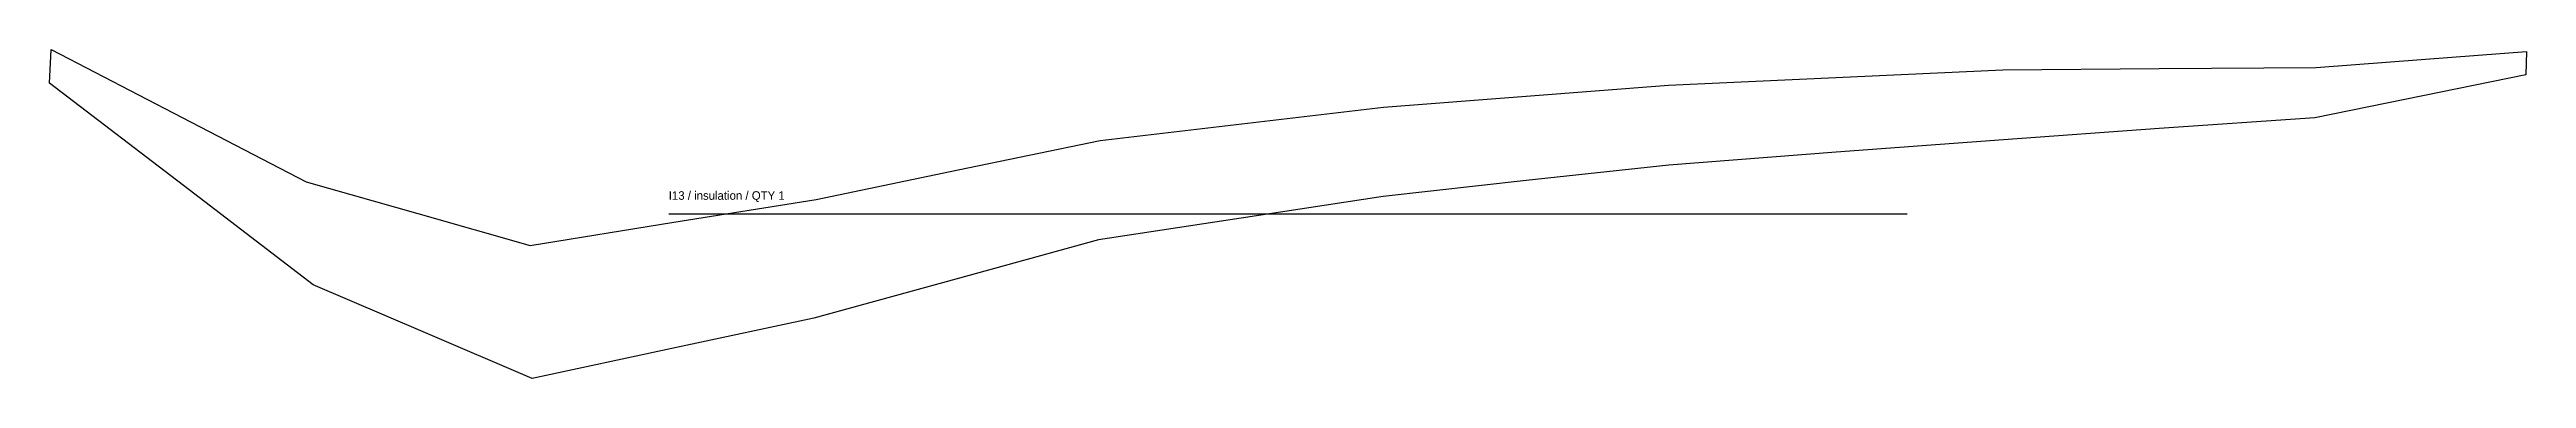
# Model space of a CAD drawing. Header units: millimetres. Extents: x 8 to 2623, y 8 to 356.
import ezdxf

# ---------------------------------------------------------------- set-up
doc = ezdxf.new("R2010")
doc.units = ezdxf.units.MM
for name, color, linetype in [('CUT', 7, 'Continuous'), ('GRAIN', 3, 'Continuous'), ('ID', 7, 'Continuous'), ('SEW', 5, 'Continuous')]:
    doc.layers.add(name, color=color, linetype=linetype)

msp = doc.modelspace()

# ---------------------------------------------------------------- linework, layer by layer
at = {"layer": 'CUT'}
msp.add_lwpolyline([(8.2, 320), (10.1, 355.6), (148.1, 283.9), (279.1, 215.8), (396.9, 182.4), (515.6, 148.8), (667.3, 173.2), (817.5, 197.4), (967.7, 228.6), (1117.4, 259.7), (1267, 277.2), (1416.8, 294.7), (1567.2, 306.4), (1717.7, 318), (1894.1, 326.2), (2070.4, 334.3), (2235.6, 335.5), (2401.2, 336.8), (2516.9, 345.6), (2623.4, 353.7), (2622.6, 328.9), (2514.1, 306.8), (2399.8, 283.6), (2235.7, 272.1), (2071.1, 260.4), (1894.5, 247.1), (1717.9, 233.7), (1567.1, 217.2), (1416.3, 200.6), (1266.2, 177.7), (1115.8, 154.6), (965.1, 113.2), (815.1, 71.9), (665.3, 39.9), (517.7, 8.4), (402.8, 57.5), (286.4, 107.3), (155.5, 207.4)], close=True, dxfattribs=at)
at = {"layer": 'GRAIN'}
msp.add_line((662, 182), (1969.6, 182), dxfattribs=at)
at = {"layer": 'SEW'}
msp.add_lwpolyline([(8.2, 320), (10.1, 355.6), (148.1, 283.9), (279.1, 215.8), (396.9, 182.4), (515.6, 148.8), (667.3, 173.2), (817.5, 197.4), (967.7, 228.6), (1117.4, 259.7), (1267, 277.2), (1416.8, 294.7), (1567.2, 306.4), (1717.7, 318), (1894.1, 326.2), (2070.4, 334.3), (2235.6, 335.5), (2401.2, 336.8), (2516.9, 345.6), (2623.4, 353.7), (2622.6, 328.9), (2514.1, 306.8), (2399.8, 283.6), (2235.7, 272.1), (2071.1, 260.4), (1894.5, 247.1), (1717.9, 233.7), (1567.1, 217.2), (1416.3, 200.6), (1266.2, 177.7), (1115.8, 154.6), (965.1, 113.2), (815.1, 71.9), (665.3, 39.9), (517.7, 8.4), (402.8, 57.5), (286.4, 107.3), (155.5, 207.4)], close=True, dxfattribs=at)

# ---------------------------------------------------------------- texts
at = {"layer": 'ID'}
msp.add_text('I13 / insulation / QTY 1', height=9, dxfattribs=at).set_placement((662, 197))

doc.saveas('drawing.dxf')
